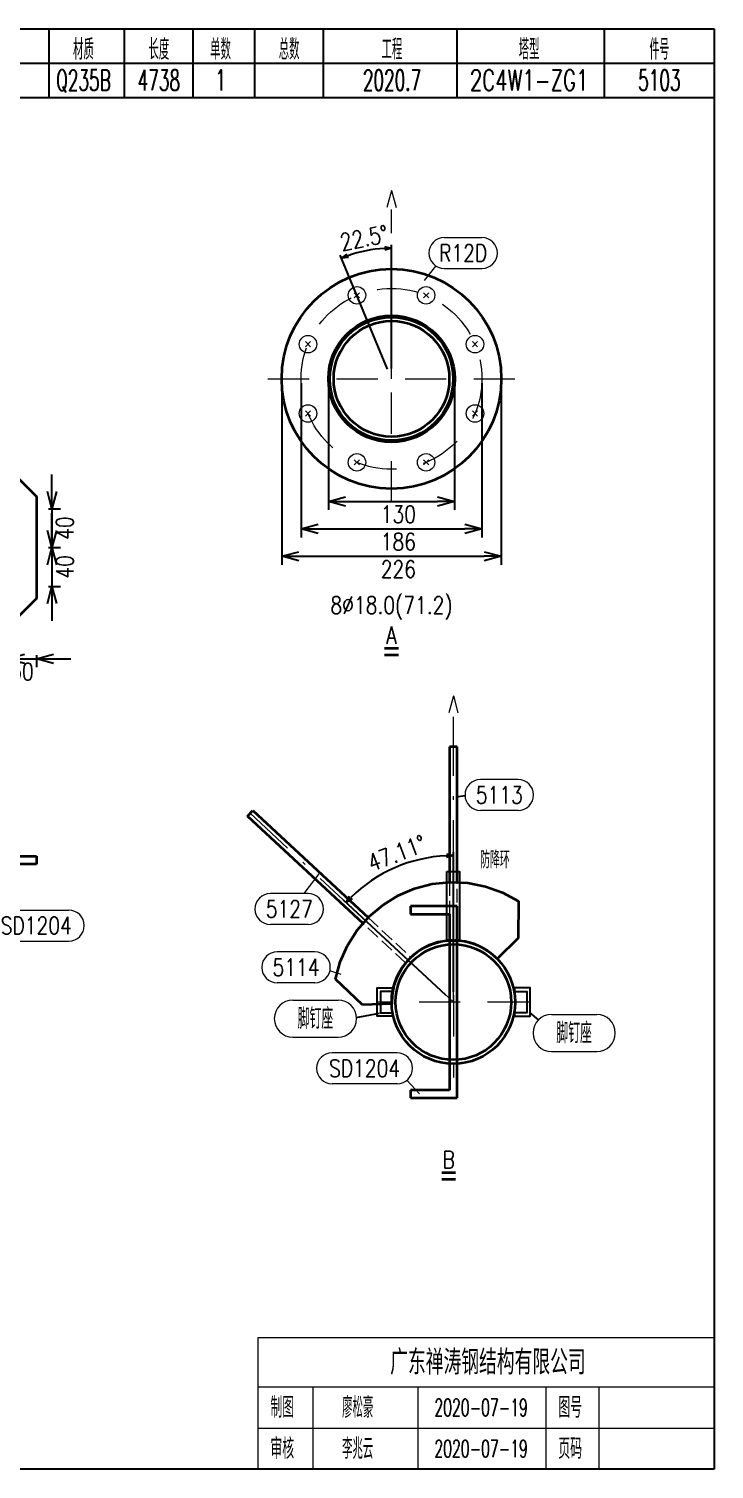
# Model space of a CAD drawing. Extents: x 154981 to 165753, y -86801 to -82885.
# Drawn here: x 157221.1 to 157321.1, y -84766.7 to -84556.7 of the extents above; entities that cross this region are included whole.
import ezdxf
from ezdxf.enums import TextEntityAlignment as Align

# ---------------------------------------------------------------- set-up
doc = ezdxf.new("R2010")
doc.units = 0
doc.header["$MEASUREMENT"] = 0
for name, pattern in [('虚线', [2.75, 2, -0.75]), ('长一点画线', [16.5, 10, -3, 0.5, -3]), ('长虚线', [10, 6, -4])]:
    doc.linetypes.add(name, pattern=pattern)
doc.layers.get('0').update_dxf_attribs({"linetype": 'CONTINUOUS', "lineweight": 25})
doc.layers.get('Defpoints').update_dxf_attribs({"linetype": 'CONTINUOUS'})
doc.layers.add('4', color=7, linetype='CONTINUOUS', lineweight=25)
doc.layers.add('5', color=7, linetype='CONTINUOUS', lineweight=25)
doc.styles.add('DimFont', font='simplex.shx', dxfattribs={"width": 0.8, "bigfont": 'gbhzfs.shx'})
doc.styles.get("Standard").update_dxf_attribs({"font": 'simplex.shx', "width": 0.7, "height": 3, "bigfont": 'gbhzfs.shx'})
doc.dimstyles.new('DHDxfDimStyleOpen30', dxfattribs={"dimtxt": 2.5, "dimasz": 2.5, "dimexe": 1.25, "dimexo": 0.625, "dimtad": 2, "dimtxsty": 'DimFont', "dimblk": 'OPEN30', "dimblk1": 'OPEN30', "dimblk2": 'OPEN30', "dimcen": 2.5, "dimadec": 0, "dimazin": 0, "dimtfac": 1, "dimtmove": 0, "dimatfit": 3, "dimfxl": 0, "dimarcsym": 0})

# ---------------------------------------------------------------- blocks, each defined once
blk = doc.blocks.new('_OPEN30')
at = {"color": 0, "linetype": 'ByBlock', "lineweight": -2}
for p, q in [((-1, 0.268), (0, 0)), ((0, 0), (-1, -0.268)), ((0, 0), (-1, 0))]:
    blk.add_line(p, q, dxfattribs=at)
blk = doc.blocks.new('*D74')
at = {"layer": '5', "color": 3, "linetype": 'Continuous', "lineweight": -2}
for p, q in [((157283.07, -84697.06), (157283.07, -84676.71)), ((157281.97, -84697.54), (157267.06, -84683.69))]:
    blk.add_line(p, q, dxfattribs=at)
blk.add_arc((157283.07, -84698.56), 21.36, 92.6828, 134.4278, dxfattribs=at)
at = {"layer": 'Defpoints', "color": 0, "linetype": 'Continuous'}
for p in [(157271.94, -84680.33), (157282.34, -84697.88), (157283.07, -84697.56), (157283.07, -84698.56)]:
    blk.add_point(p, dxfattribs=at)
at = {"layer": '5', "color": 3, "linetype": 'Continuous', "lineweight": -2}
for p, rotation in [((157283.07, -84677.21), 1.341400865514579), ((157267.43, -84684.03), 225.769229019087)]:
    blk.add_blockref('_OPEN30', p, dxfattribs=dict(at, rotation=rotation))
at = {"layer": '5', "color": 6, "linetype": 'Continuous', "lineweight": 18, "insert": (157274.82, -84676.85), "char_height": 2.5, "attachment_point": 5, "rotation": 20.8213, "style": 'DimFont'}
blk.add_mtext('47.11%%d', dxfattribs=at)
blk = doc.blocks.new('*D75')
at = {"layer": '5', "color": 3, "linetype": 'Continuous', "lineweight": -2}
for p, q in [((157273.48, -84606.31), (157266.57, -84589.65)), ((157274.05, -84606.2), (157274.05, -84588.16))]:
    blk.add_line(p, q, dxfattribs=at)
blk.add_arc((157274.05, -84607.7), 19.04, 93.0094, 109.4906, dxfattribs=at)
at = {"layer": 'Defpoints', "color": 0, "linetype": 'Continuous'}
for p in [(157269.12, -84589.31), (157273.67, -84606.78), (157274.05, -84606.7), (157274.05, -84607.7)]:
    blk.add_point(p, dxfattribs=at)
at = {"layer": '5', "color": 3, "linetype": 'Continuous', "lineweight": -2}
for p, rotation in [((157266.76, -84590.11), 200.9953045487135), ((157274.05, -84588.66), 1.504695451760482)]:
    blk.add_blockref('_OPEN30', p, dxfattribs=dict(at, rotation=rotation))
at = {"layer": '5', "color": 6, "linetype": 'Continuous', "lineweight": 18, "insert": (157270.04, -84587.17), "char_height": 2.5, "attachment_point": 5, "rotation": 11.0623, "style": 'DimFont'}
blk.add_mtext('22.5%%d', dxfattribs=at)
blk = doc.blocks.new('*D76')
at = {"layer": '5', "color": 134, "linetype": 'Continuous', "lineweight": -2}
for p, q in [((157260.87, -84608.32), (157260.87, -84630.82)), ((157287.23, -84608.32), (157287.23, -84630.82)), ((157263.37, -84629.57), (157284.73, -84629.57))]:
    blk.add_line(p, q, dxfattribs=at)
at = {"layer": 'Defpoints', "color": 0, "linetype": 'Continuous'}
for p in [(157260.87, -84607.7), (157287.23, -84607.7), (157287.23, -84629.57)]:
    blk.add_point(p, dxfattribs=at)
at = {"layer": '5', "color": 134, "linetype": 'Continuous', "lineweight": -2, "xscale": 2.5, "yscale": 2.5, "zscale": 2.5, "rotation": 180}
blk.add_blockref('_OPEN30', (157260.87, -84629.57), dxfattribs=at)
at = {"layer": '5', "color": 134, "linetype": 'Continuous', "lineweight": -2, "xscale": 2.5, "yscale": 2.5, "zscale": 2.5}
blk.add_blockref('_OPEN30', (157287.23, -84629.57), dxfattribs=at)
at = {"layer": '5', "color": 134, "linetype": 'Continuous', "lineweight": 18, "insert": (157275.05, -84631.45), "char_height": 2.5, "attachment_point": 5, "line_spacing_factor": 0.6, "style": 'DimFont'}
blk.add_mtext('186', dxfattribs=at)
blk = doc.blocks.new('*D77')
at = {"layer": '5', "color": 134, "linetype": 'Continuous', "lineweight": -2}
for p, q in [((157264.84, -84608.32), (157264.84, -84626.82)), ((157283.26, -84608.32), (157283.26, -84626.82)), ((157267.34, -84625.57), (157280.76, -84625.57))]:
    blk.add_line(p, q, dxfattribs=at)
at = {"layer": 'Defpoints', "color": 0, "linetype": 'Continuous'}
for p in [(157264.84, -84607.7), (157283.26, -84607.7), (157283.26, -84625.57)]:
    blk.add_point(p, dxfattribs=at)
at = {"layer": '5', "color": 134, "linetype": 'Continuous', "lineweight": -2, "xscale": 2.5, "yscale": 2.5, "zscale": 2.5, "rotation": 180}
blk.add_blockref('_OPEN30', (157264.84, -84625.57), dxfattribs=at)
at = {"layer": '5', "color": 134, "linetype": 'Continuous', "lineweight": -2, "xscale": 2.5, "yscale": 2.5, "zscale": 2.5}
blk.add_blockref('_OPEN30', (157283.26, -84625.57), dxfattribs=at)
at = {"layer": '5', "color": 134, "linetype": 'Continuous', "lineweight": 18, "insert": (157275.05, -84627.45), "char_height": 2.5, "attachment_point": 5, "line_spacing_factor": 0.6, "style": 'DimFont'}
blk.add_mtext('130', dxfattribs=at)
blk = doc.blocks.new('*D78')
at = {"layer": '5', "color": 134, "linetype": 'Continuous', "lineweight": -2}
for p, q in [((157258.03, -84608.32), (157258.03, -84634.82)), ((157290.06, -84608.32), (157290.06, -84634.82)), ((157260.53, -84633.57), (157287.56, -84633.57))]:
    blk.add_line(p, q, dxfattribs=at)
at = {"layer": 'Defpoints', "color": 0, "linetype": 'Continuous'}
for p in [(157258.03, -84607.7), (157290.06, -84607.7), (157290.06, -84633.57)]:
    blk.add_point(p, dxfattribs=at)
at = {"layer": '5', "color": 134, "linetype": 'Continuous', "lineweight": -2, "xscale": 2.5, "yscale": 2.5, "zscale": 2.5, "rotation": 180}
blk.add_blockref('_OPEN30', (157258.03, -84633.57), dxfattribs=at)
at = {"layer": '5', "color": 134, "linetype": 'Continuous', "lineweight": -2, "xscale": 2.5, "yscale": 2.5, "zscale": 2.5}
blk.add_blockref('_OPEN30', (157290.06, -84633.57), dxfattribs=at)
at = {"layer": '5', "color": 134, "linetype": 'Continuous', "lineweight": 18, "insert": (157275.05, -84635.45), "char_height": 2.5, "attachment_point": 5, "line_spacing_factor": 0.6, "style": 'DimFont'}
blk.add_mtext('226', dxfattribs=at)
blk = doc.blocks.new('板孔默认')
at = {"layer": '5', "color": 7, "linetype": 'Continuous', "lineweight": 13}
for p, q in [((-0.3, -0.3), (0.3, 0.3)), ((0.3, -0.3), (-0.3, 0.3))]:
    blk.add_line(p, q, dxfattribs=at)
blk.add_circle((0, 0), 1, dxfattribs=at)
blk = doc.blocks.new('*D94')
at = {"layer": '5', "color": 3, "linetype": 'Continuous', "lineweight": -2}
for p, q in [((157224.52, -84629.8), (157224.52, -84627.3)), ((157224.02, -84632.3), (157225.77, -84632.3)), ((157224.52, -84632.3), (157224.52, -84637.96)), ((157224.02, -84637.96), (157225.77, -84637.96)), ((157224.52, -84640.46), (157224.52, -84642.96))]:
    blk.add_line(p, q, dxfattribs=at)
at = {"layer": 'Defpoints', "color": 0, "linetype": 'Continuous'}
for p in [(157223.4, -84632.3), (157223.4, -84637.96), (157224.52, -84637.96)]:
    blk.add_point(p, dxfattribs=at)
at = {"layer": '5', "color": 3, "linetype": 'Continuous', "lineweight": -2, "xscale": 2.5, "yscale": 2.5, "zscale": 2.5}
for p, rotation in [((157224.52, -84632.3), 270), ((157224.52, -84637.96), 90)]:
    blk.add_blockref('_OPEN30', p, dxfattribs=dict(at, rotation=rotation))
at = {"layer": '5', "color": 6, "linetype": 'Continuous', "lineweight": 18, "insert": (157226.4, -84635.13), "char_height": 2.5, "attachment_point": 5, "rotation": 90, "line_spacing_factor": 0.6, "style": 'DimFont'}
blk.add_mtext('40', dxfattribs=at)
blk = doc.blocks.new('*D95')
at = {"layer": '5', "color": 3, "linetype": 'Continuous', "lineweight": -2}
for p, q in [((157224.52, -84624.13), (157224.52, -84621.63)), ((157224.02, -84626.63), (157225.77, -84626.63)), ((157224.52, -84626.63), (157224.52, -84632.3)), ((157224.02, -84632.3), (157225.77, -84632.3)), ((157224.52, -84634.8), (157224.52, -84637.3))]:
    blk.add_line(p, q, dxfattribs=at)
at = {"layer": 'Defpoints', "color": 0, "linetype": 'Continuous'}
for p in [(157223.4, -84626.63), (157223.4, -84632.3), (157224.52, -84632.3)]:
    blk.add_point(p, dxfattribs=at)
at = {"layer": '5', "color": 3, "linetype": 'Continuous', "lineweight": -2, "xscale": 2.5, "yscale": 2.5, "zscale": 2.5}
for p, rotation in [((157224.52, -84626.63), 270), ((157224.52, -84632.3), 90)]:
    blk.add_blockref('_OPEN30', p, dxfattribs=dict(at, rotation=rotation))
at = {"layer": '5', "color": 6, "linetype": 'Continuous', "lineweight": 18, "insert": (157226.4, -84629.46), "char_height": 2.5, "attachment_point": 5, "rotation": 90, "line_spacing_factor": 0.6, "style": 'DimFont'}
blk.add_mtext('40', dxfattribs=at)
blk = doc.blocks.new('*D96')
at = {"layer": '5', "color": 3, "linetype": 'Continuous', "lineweight": -2}
for p, q in [((157215.52, -84648.51), (157213.02, -84648.51)), ((157218.02, -84648.01), (157218.02, -84649.76)), ((157218.02, -84648.51), (157222.27, -84648.51)), ((157222.27, -84648.01), (157222.27, -84649.76)), ((157224.77, -84648.51), (157227.27, -84648.51))]:
    blk.add_line(p, q, dxfattribs=at)
at = {"layer": 'Defpoints', "color": 0, "linetype": 'Continuous'}
for p in [(157218.02, -84647.38), (157222.27, -84647.38), (157222.27, -84648.51)]:
    blk.add_point(p, dxfattribs=at)
at = {"layer": '5', "color": 3, "linetype": 'Continuous', "lineweight": -2, "xscale": 2.5, "yscale": 2.5, "zscale": 2.5}
blk.add_blockref('_OPEN30', (157218.02, -84648.51), dxfattribs=at)
at = {"layer": '5', "color": 3, "linetype": 'Continuous', "lineweight": -2, "xscale": 2.5, "yscale": 2.5, "zscale": 2.5, "rotation": 180}
blk.add_blockref('_OPEN30', (157222.27, -84648.51), dxfattribs=at)
at = {"layer": '5', "color": 6, "linetype": 'Continuous', "lineweight": 18, "insert": (157220.15, -84650.38), "char_height": 2.5, "attachment_point": 5, "line_spacing_factor": 0.6, "style": 'DimFont'}
blk.add_mtext('30', dxfattribs=at)
blk = doc.blocks.new('*D97')
at = {"layer": '5', "color": 3, "linetype": 'Continuous', "lineweight": -2}
for p, q in [((157209.85, -84648.51), (157207.35, -84648.51)), ((157212.35, -84648.01), (157212.35, -84649.76)), ((157212.35, -84648.51), (157218.02, -84648.51)), ((157218.02, -84648.01), (157218.02, -84649.76)), ((157220.52, -84648.51), (157223.02, -84648.51))]:
    blk.add_line(p, q, dxfattribs=at)
at = {"layer": 'Defpoints', "color": 0, "linetype": 'Continuous'}
for p in [(157212.35, -84647.38), (157218.02, -84647.38), (157218.02, -84648.51)]:
    blk.add_point(p, dxfattribs=at)
at = {"layer": '5', "color": 3, "linetype": 'Continuous', "lineweight": -2, "xscale": 2.5, "yscale": 2.5, "zscale": 2.5}
blk.add_blockref('_OPEN30', (157212.35, -84648.51), dxfattribs=at)
at = {"layer": '5', "color": 3, "linetype": 'Continuous', "lineweight": -2, "xscale": 2.5, "yscale": 2.5, "zscale": 2.5, "rotation": 180}
blk.add_blockref('_OPEN30', (157218.02, -84648.51), dxfattribs=at)
at = {"layer": '5', "color": 6, "linetype": 'Continuous', "lineweight": 18, "insert": (157215.19, -84650.38), "char_height": 2.5, "attachment_point": 5, "line_spacing_factor": 0.6, "style": 'DimFont'}
blk.add_mtext('40', dxfattribs=at)
blk = doc.blocks.new('CTDHK')
at = {"color": 0, "linetype": 'Continuous'}
for p, q in [((0, 210), (297, 210)), ((297, 210), (297, 0)), ((297, 0), (0, 0))]:
    blk.add_line(p, q, dxfattribs=at)

msp = doc.modelspace()

# ---------------------------------------------------------------- linework, layer by layer
at = {"color": 3, "linetype": 'Continuous'}
for p, q in [((157283.49695, -84668.6443), (157284.77512, -84668.46181)), ((157268.90928, -84700.80285), (157272.32155, -84700.19208)), ((157294.13816, -84700.05427), (157295.47916, -84701.20763))]:
    msp.add_line(p, q, dxfattribs=at)
msp.add_lwpolyline([(157282.10557, -84679.50584), (157283.94464, -84679.50584), (157283.94464, -84689.53813), (157282.10557, -84689.53813)], close=True, dxfattribs=at)
for points in [[(157274.26825, -84697.02131), (157272.43279, -84697.02131), (157272.43279, -84700.11625), (157274.2576, -84700.11625), (157274.2576, -84700.62131), (157271.94474, -84700.62131), (157271.94474, -84696.4982), (157274.25092, -84696.4982), (157274.26825, -84697.02131)], [(157291.97424, -84697.02131), (157293.80971, -84697.02131), (157293.80971, -84700.11625), (157291.9849, -84700.11625), (157291.9849, -84700.62131), (157294.29776, -84700.62131), (157294.29776, -84696.4982), (157291.99158, -84696.4982), (157291.97424, -84697.02131)]]:
    msp.add_lwpolyline(points, dxfattribs=at)
at = {"layer": '4', "color": 1, "linetype": 'Continuous', "lineweight": 25}
for p, q in [((157224.11666, -84566.66733), (157224.11666, -84556.66733)), ((157235.11666, -84566.66733), (157235.11666, -84556.66733)), ((157245.11666, -84566.66733), (157245.11666, -84556.66733)), ((157254.11666, -84566.66733), (157254.11666, -84556.66733)), ((157264.11666, -84566.66733), (157264.11666, -84556.66733)), ((157283.61666, -84566.66733), (157283.61666, -84556.66733)), ((157305.11666, -84566.66733), (157305.11666, -84556.66733)), ((157174.11666, -84561.66733), (157321.11666, -84561.66733)), ((157174.11666, -84566.66733), (157321.11666, -84566.66733))]:
    msp.add_line(p, q, dxfattribs=at)
at = {"layer": '4', "color": 1, "linetype": 'Continuous', "lineweight": 18}
for p, q in [((157254.61666, -84766.66733), (157254.61666, -84747.46733)), ((157254.61666, -84747.46733), (157321.11666, -84747.46733)), ((157254.61666, -84754.66733), (157321.11666, -84754.66733)), ((157262.61666, -84766.66733), (157262.61666, -84754.66733)), ((157277.91666, -84766.66733), (157277.91666, -84754.66733)), ((157296.61666, -84766.66733), (157296.61666, -84754.66733)), ((157304.31666, -84766.66733), (157304.31666, -84754.66733)), ((157254.61666, -84760.66733), (157321.11666, -84760.66733))]:
    msp.add_line(p, q, dxfattribs=at)
msp.add_lwpolyline([(157024.11666, -84556.66733), (157024.11666, -84766.66733), (157321.11666, -84766.66733), (157321.11666, -84556.66733)], close=True, dxfattribs=at)
at = {"layer": '5', "color": 7, "linetype": '长一点画线', "lineweight": 18}
for p, q in [((157274.04914, -84580.23979), (157273.37927, -84582.73979)), ((157274.04914, -84580.23979), (157273.37927, -84582.73979)), ((157274.04914, -84580.23979), (157274.71901, -84582.73979)), ((157274.04914, -84580.23979), (157274.71901, -84582.73979)), ((157274.04914, -84586.44964), (157274.04914, -84583.00113)), ((157274.04914, -84607.69964), (157274.04914, -84588.94964)), ((157283.07387, -84653.89366), (157282.404, -84656.39366)), ((157283.07387, -84653.89366), (157282.404, -84656.39366)), ((157283.07387, -84653.89366), (157283.74375, -84656.39366)), ((157283.07387, -84653.89366), (157283.74375, -84656.39366)), ((157283.07387, -84698.5642), (157283.07387, -84656.99674))]:
    msp.add_line(p, q, dxfattribs=at)
at = {"layer": '5', "color": 3, "linetype": 'Continuous', "lineweight": 18}
for p, q in [((157281.7473, -84587.10531), (157287.2473, -84587.10531)), ((157278.87443, -84593.36051), (157280.53581, -84591.25544)), ((157281.7473, -84591.60531), (157287.2473, -84591.60531)), ((157292.51956, -84666.1192), (157287.01956, -84666.1192)), ((157292.51956, -84670.6192), (157287.01956, -84670.6192)), ((157263.45175, -84679.8516), (157261.25623, -84682.74489)), ((157261.88586, -84682.74489), (157256.38586, -84682.74489)), ((157217.48324, -84685.16048), (157226.98324, -84685.16048)), ((157261.88586, -84687.24489), (157256.38586, -84687.24489)), ((157217.48324, -84689.66048), (157226.98324, -84689.66048)), ((157262.87625, -84691.25003), (157257.37625, -84691.25003)), ((157266.709, -84694.54982), (157265.06129, -84694.00526)), ((157262.87625, -84695.75003), (157257.37625, -84695.75003)), ((157274.8701, -84705.96399), (157265.3701, -84705.96399)), ((157274.8701, -84710.46399), (157265.3701, -84710.46399)), ((157278.13955, -84711.91999), (157276.26107, -84709.94569))]:
    msp.add_line(p, q, dxfattribs=at)
at = {"layer": '5', "color": 240, "linetype": '长虚线', "lineweight": 18}
for p, q in [((157274.04914, -84625.71538), (157274.04914, -84589.68389)), ((157256.03339, -84607.69964), (157292.06489, -84607.69964)), ((157283.07387, -84687.5642), (157283.07387, -84709.5642)), ((157294.07387, -84698.5642), (157272.07387, -84698.5642))]:
    msp.add_line(p, q, dxfattribs=at)
at = {"layer": '5', "color": 7, "linetype": 'Continuous', "lineweight": 35}
for p, q in [((157216.88624, -84619.46883), (157222.27207, -84624.85465)), ((157222.27207, -84624.85465), (157222.27207, -84639.73654)), ((157222.27207, -84639.73654), (157216.88624, -84645.12237)), ((157282.50694, -84661.33561), (157282.50694, -84681.07372)), ((157283.6408, -84661.33561), (157282.50694, -84661.33561)), ((157283.6408, -84681.11837), (157283.6408, -84661.33561)), ((157253.04998, -84671.44845), (157253.82167, -84670.6177)), ((157269.90601, -84687.1062), (157253.04998, -84671.44845)), ((157253.82167, -84670.6177), (157270.64498, -84686.24507)), ((157202.42955, -84677.30506), (157222.27207, -84677.30506)), ((157222.27207, -84677.30506), (157222.27207, -84678.43892)), ((157222.27207, -84678.43892), (157216.88624, -84678.43892)), ((157275.00624, -84683.03033), (157277.42081, -84681.99825)), ((157277.42081, -84681.99825), (157279.96259, -84681.33899)), ((157279.96259, -84681.33899), (157282.5744, -84681.06739)), ((157282.5744, -84681.06739), (157285.19745, -84681.18956)), ((157285.19745, -84681.18956), (157287.7727, -84681.70274)), ((157287.7727, -84681.70274), (157290.24221, -84682.5954)), ((157270.77206, -84686.11217), (157272.77324, -84684.412)), ((157272.77324, -84684.412), (157275.00624, -84683.03033)), ((157290.24221, -84682.5954), (157292.55039, -84683.84743)), ((157292.55039, -84683.84743), (157292.5115, -84689.2612)), ((157269.04773, -84688.09257), (157270.77206, -84686.11217)), ((157276.83765, -84684.60357), (157276.83765, -84685.73743)), ((157283.6408, -84684.60357), (157276.83765, -84684.60357)), ((157276.83765, -84685.73743), (157282.50694, -84685.73743)), ((157282.50694, -84685.73743), (157282.50694, -84711.39097)), ((157283.6408, -84712.52483), (157283.6408, -84684.60357)), ((157267.63906, -84690.30863), (157269.04773, -84688.09257)), ((157266.57776, -84692.71049), (157267.63906, -84690.30863)), ((157279.53652, -84690.2885), (157278.34287, -84690.90799)), ((157280.80915, -84689.8538), (157279.53652, -84690.2885)), ((157282.13235, -84689.61358), (157280.80915, -84689.8538)), ((157283.47657, -84689.57321), (157282.13235, -84689.61358)), ((157284.8118, -84689.73359), (157283.47657, -84689.57321)), ((157286.10823, -84690.09114), (157284.8118, -84689.73359)), ((157287.3369, -84690.63788), (157286.10823, -84690.09114)), ((157288.47039, -84691.36159), (157287.3369, -84690.63788)), ((157292.5115, -84689.2612), (157289.48339, -84692.24612)), ((157265.8877, -84695.24409), (157266.57776, -84692.71049)), ((157276.29677, -84692.64214), (157275.48999, -84693.71809)), ((157277.25486, -84691.69841), (157276.29677, -84692.64214)), ((157278.34287, -84690.90799), (157277.25486, -84691.69841)), ((157289.48339, -84692.24612), (157288.47039, -84691.36159)), ((157274.85255, -84694.90225), (157274.39868, -84696.16817)), ((157275.48999, -84693.71809), (157274.85255, -84694.90225)), ((157269.82773, -84698.95712), (157265.8877, -84695.24409)), ((157274.39868, -84696.16817), (157274.1385, -84697.48759)), ((157274.07783, -84698.83105), (157269.82773, -84698.95712)), ((157274.1385, -84697.48759), (157274.07783, -84698.83105)), ((157276.83765, -84711.39097), (157276.83765, -84712.52483)), ((157282.50694, -84711.39097), (157276.83765, -84711.39097)), ((157276.83765, -84712.52483), (157283.6408, -84712.52483))]:
    msp.add_line(p, q, dxfattribs=at)
at = {"layer": '5', "color": 3, "linetype": 'Continuous', "lineweight": 35}
for p, q in [((157273.04914, -84646.94964), (157275.04914, -84646.94964)), ((157273.04914, -84647.94964), (157275.04914, -84647.94964)), ((157281.38472, -84723.40278), (157283.38472, -84723.40278)), ((157281.38472, -84724.40278), (157283.38472, -84724.40278))]:
    msp.add_line(p, q, dxfattribs=at)
at = {"layer": '5', "color": 240, "linetype": '长一点画线', "lineweight": 18}
for q in [(157283.07387, -84661.33561), (157253.43583, -84671.03307)]:
    msp.add_line((157283.07387, -84698.5642), q, dxfattribs=at)
at = {"layer": '5', "color": 7, "linetype": '虚线', "lineweight": 18}
for p, q in [((157282.50694, -84681.07372), (157282.50694, -84689.5642)), ((157283.6408, -84689.5642), (157283.6408, -84681.11837)), ((157270.64498, -84686.24507), (157276.86569, -84692.02357)), ((157276.09401, -84692.85431), (157269.90601, -84687.1062)), ((157282.50694, -84689.5642), (157283.6408, -84689.5642)), ((157276.91284, -84691.97914), (157276.1352, -84692.80432))]:
    msp.add_line(p, q, dxfattribs=at)
at = {"layer": '5', "color": 1, "linetype": 'Continuous', "lineweight": 18}
for p, q in [((157259.65803, -84698.2751), (157266.25803, -84698.2751)), ((157297.38737, -84700.37064), (157303.98737, -84700.37064)), ((157259.65803, -84703.6751), (157266.25803, -84703.6751)), ((157297.38737, -84705.77064), (157303.98737, -84705.77064))]:
    msp.add_line(p, q, dxfattribs=at)
at = {"layer": '5', "color": 7, "linetype": 'Continuous', "lineweight": 35}
for centre, radius in [((157274.04914, -84607.69964), 16.01575), ((157274.04914, -84607.69964), 9.2126), ((157274.04914, -84607.69964), 9), ((157274.04914, -84607.69964), 9), ((157274.04914, -84607.69964), 8.43307), ((157274.04914, -84607.69964), 8.43307), ((157283.07387, -84698.5642), 9), ((157283.07387, -84698.5642), 9), ((157283.07387, -84698.5642), 8.43307), ((157283.07387, -84698.5642), 8.43307)]:
    msp.add_circle(centre, radius, dxfattribs=at)
at = {"layer": '5', "color": 240, "linetype": '长虚线', "lineweight": 18}
msp.add_circle((157274.04914, -84607.69964), 13.1811, dxfattribs=at)
at = {"layer": '5', "color": 3, "linetype": 'Continuous', "lineweight": 18}
for centre, start, end in [((157281.7473, -84589.35531), 90, 270), ((157287.2473, -84589.35531), 270, 90), ((157287.01956, -84668.3692), 90, 270), ((157292.51956, -84668.3692), 270, 90), ((157256.38586, -84684.99489), 90, 270), ((157261.88586, -84684.99489), 270, 90), ((157226.98324, -84687.41048), 270, 90), ((157257.37625, -84693.50003), 90, 270), ((157262.87625, -84693.50003), 270, 90), ((157265.3701, -84708.21399), 90, 270), ((157274.8701, -84708.21399), 270, 90)]:
    msp.add_arc(centre, 2.25, start, end, dxfattribs=at)
at = {"layer": '5', "color": 1, "linetype": 'Continuous', "lineweight": 18}
for centre, start, end in [((157259.65803, -84700.9751), 90, 270), ((157266.25803, -84700.9751), 270, 90), ((157297.38737, -84703.07064), 90, 270), ((157303.98737, -84703.07064), 270, 90)]:
    msp.add_arc(centre, 2.7, start, end, dxfattribs=at)

# ---------------------------------------------------------------- block references
at = {"color": 2, "linetype": 'Continuous'}
msp.add_blockref('CTDHK', (157024.11666, -84766.66733), dxfattribs=at)
at = {"layer": '5', "color": 7, "linetype": 'Continuous', "lineweight": 35, "xscale": 1.276000000012573, "yscale": 1.275999999998021, "zscale": 1.276}
for p in [(157269.00495, -84595.52189), (157279.09333, -84595.52189), (157261.87139, -84602.65545), (157286.22689, -84602.65545), (157261.87139, -84612.74383), (157286.22689, -84612.74383), (157269.00495, -84619.87739), (157279.09333, -84619.87739)]:
    msp.add_blockref('板孔默认', p, dxfattribs=at)

# ---------------------------------------------------------------- texts
at = {"layer": '4', "color": 1, "linetype": 'Continuous', "lineweight": 25}
for s, width, p in [('材质', 0.7, (157229.11666, -84559.66733)), ('长度', 0.7, (157240.11666, -84559.66733)), ('单数', 0.7, (157249.11666, -84559.66733)), ('总数', 0.7, (157259.11666, -84559.66733)), ('工程', 0.7, (157274.11666, -84559.66733)), ('塔型', 0.7, (157294.11666, -84559.66733)), ('件号', 0.6, (157313.11666, -84559.66733)), ('Q235B', 0.6, (157229.11666, -84564.16733)), ('4738', 0.6, (157240.11666, -84564.16733)), ('1', 0.6, (157249.11666, -84564.16733)), ('2020.7', 0.6, (157274.11666, -84564.16733)), ('2C4W1-ZG1', 0.7, (157294.11666, -84564.16733)), ('5103', 0.6, (157313.11666, -84564.16733))]:
    msp.add_text(s, height=3, dxfattribs=dict(at, width=width)).set_placement(p, align=Align.MIDDLE_CENTER)
at = {"layer": '4', "color": 1, "linetype": 'Continuous', "lineweight": 13}
msp.add_text('广东禅涛钢结构有限公司', height=3.6, dxfattribs=at).set_placement((157288.11666, -84751.06733), align=Align.MIDDLE_CENTER)
for s, height, width, p in [('制图', 3, 0.8, (157258.11666, -84757.66733)), ('廖松豪', 3, 0.7, (157269.11666, -84757.66733)), ('2020-07-19', 2.5, 0.6, (157287.11666, -84757.66733)), ('图号', 3, 0.8, (157300.11666, -84757.66733)), ('审核', 3, 0.8, (157258.11666, -84763.66733)), ('李兆云', 3, 0.7, (157269.11666, -84763.66733)), ('页码', 3, 0.8, (157300.11666, -84763.66733)), ('2020-07-19', 2.5, 0.6, (157287.11666, -84763.66733))]:
    msp.add_text(s, height=height, dxfattribs=dict(at, width=width)).set_placement(p, align=Align.MIDDLE_CENTER)
at = {"layer": '5', "color": 6, "linetype": 'Continuous', "lineweight": 18, "width": 0.8}
for s, p in [('R12D', (157284.4973, -84589.35531)), ('5113', (157289.76956, -84668.3692)), ('5127', (157259.13586, -84684.99489)), ('SD1204', (157222.23324, -84687.41048)), ('5114', (157260.12625, -84693.50003)), ('SD1204', (157270.1201, -84708.21399))]:
    msp.add_text(s, height=2.5, dxfattribs=at).set_placement(p, align=Align.MIDDLE_CENTER)
at = {"layer": '5', "color": 7, "linetype": 'Continuous', "lineweight": 18, "width": 0.8}
msp.add_text('8%%c18.0(71.2)', height=2.5, dxfattribs=at).set_placement((157274.04914, -84640.69964), align=Align.MIDDLE_CENTER)
at = {"layer": '5', "color": 6, "linetype": 'Continuous', "lineweight": 18, "width": 0.8}
for s, p in [('A', (157274.04914, -84643.82464)), ('B', (157282.38472, -84720.27778))]:
    msp.add_text(s, height=2.5, dxfattribs=at).set_placement(p, align=Align.TOP_CENTER)
at = {"layer": '5', "color": 2, "linetype": 'Continuous', "lineweight": 18, "width": 0.8}
msp.add_text('防降环', height=2.5, dxfattribs=at).set_placement((157289.13711, -84677.67572), align=Align.MIDDLE)
at = {"layer": '5', "color": 1, "linetype": 'Continuous', "lineweight": 18, "width": 0.8}
for p in [(157262.95803, -84700.9751), (157300.68737, -84703.07064)]:
    msp.add_text('脚钉座', height=3, dxfattribs=at).set_placement(p, align=Align.MIDDLE_CENTER)

# ---------------------------------------------------------------- dimensions: what is measured, and where the dimension line sits
at = {"layer": '5', "color": 3, "linetype": 'Continuous', "lineweight": 18}
for base, center, p1, p2, text, picture, middle in [((157269.12092, -84589.30726), (157274.04914, -84607.69964), (157274.04914, -84606.69964), (157273.66645, -84606.77576), '22.5%%d', '*D75', (157270.39557, -84589.01226)), ((157271.94356, -84680.33489), (157283.07387, -84698.5642), (157283.07387, -84697.5642), (157282.3412, -84697.88362), '47.11%%d', '*D74', (157275.48185, -84678.60041))]:
    dim = msp.add_angular_dim_3p(base=base, center=center, p1=p1, p2=p2, text=text, dimstyle='DHDxfDimStyleOpen30', override={"dimasz": 1, "dimexe": 0.5, "dimexo": 0.5, "dimclrd": 3, "dimclre": 3, "dimclrt": 6}, dxfattribs=at)
    dim.commit()
    dim.dimension.update_dxf_attribs({"geometry": picture, "text_midpoint": middle, "dimtype": 165})
at = {"layer": '5', "color": 134, "linetype": 'Continuous', "lineweight": 18}
for base, p1, p2, text, picture, middle in [((157290.06489, -84633.57464), (157258.03339, -84607.69964), (157290.06489, -84607.69964), '226', '*D78', (157275.04914, -84633.57464)), ((157287.23024, -84629.57464), (157260.86804, -84607.69964), (157287.23024, -84607.69964), '186', '*D76', (157275.04914, -84629.57464)), ((157283.26174, -84625.57464), (157264.83654, -84607.69964), (157283.26174, -84607.69964), '130', '*D77', (157275.04914, -84625.57464))]:
    dim = msp.add_linear_dim(base=base, p1=p1, p2=p2, angle=0, text=text, dimstyle='DHDxfDimStyleOpen30', override={"dimtxt": 2.5, "dimclrd": 134, "dimclre": 134, "dimclrt": 134}, dxfattribs=at)
    dim.commit()
    dim.dimension.update_dxf_attribs({"geometry": picture, "text_midpoint": middle, "dimtype": 161})
at = {"layer": '5', "color": 6, "linetype": 'Continuous', "lineweight": 18}
for base, p1, p2, picture, middle in [((157224.52207, -84632.2956), (157223.39707, -84626.62631), (157223.39707, -84632.2956), '*D95', (157224.52207, -84629.46095)), ((157224.52207, -84637.96489), (157223.39707, -84632.2956), (157223.39707, -84637.96489), '*D94', (157224.52207, -84635.13025))]:
    dim = msp.add_linear_dim(base=base, p1=p1, p2=p2, angle=270, text='40', dimstyle='DHDxfDimStyleOpen30', override={"dimtxt": 2.5, "dimclrd": 3, "dimclre": 3, "dimclrt": 6}, dxfattribs=at)
    dim.commit()
    dim.dimension.update_dxf_attribs({"geometry": picture, "text_midpoint": middle, "dimtype": 160})
for base, p1, p2, text, picture, middle in [((157218.0201, -84648.50623), (157212.35081, -84647.38123), (157218.0201, -84647.38123), '40', '*D97', (157215.18545, -84648.50623)), ((157222.27207, -84648.50623), (157218.0201, -84647.38123), (157222.27207, -84647.38123), '30', '*D96', (157220.14608, -84648.50623))]:
    dim = msp.add_linear_dim(base=base, p1=p1, p2=p2, text=text, dimstyle='DHDxfDimStyleOpen30', override={"dimtxt": 2.5, "dimclrd": 3, "dimclre": 3, "dimclrt": 6}, dxfattribs=at)
    dim.commit()
    dim.dimension.update_dxf_attribs({"geometry": picture, "text_midpoint": middle, "dimtype": 160})

doc.saveas('drawing.dxf')
